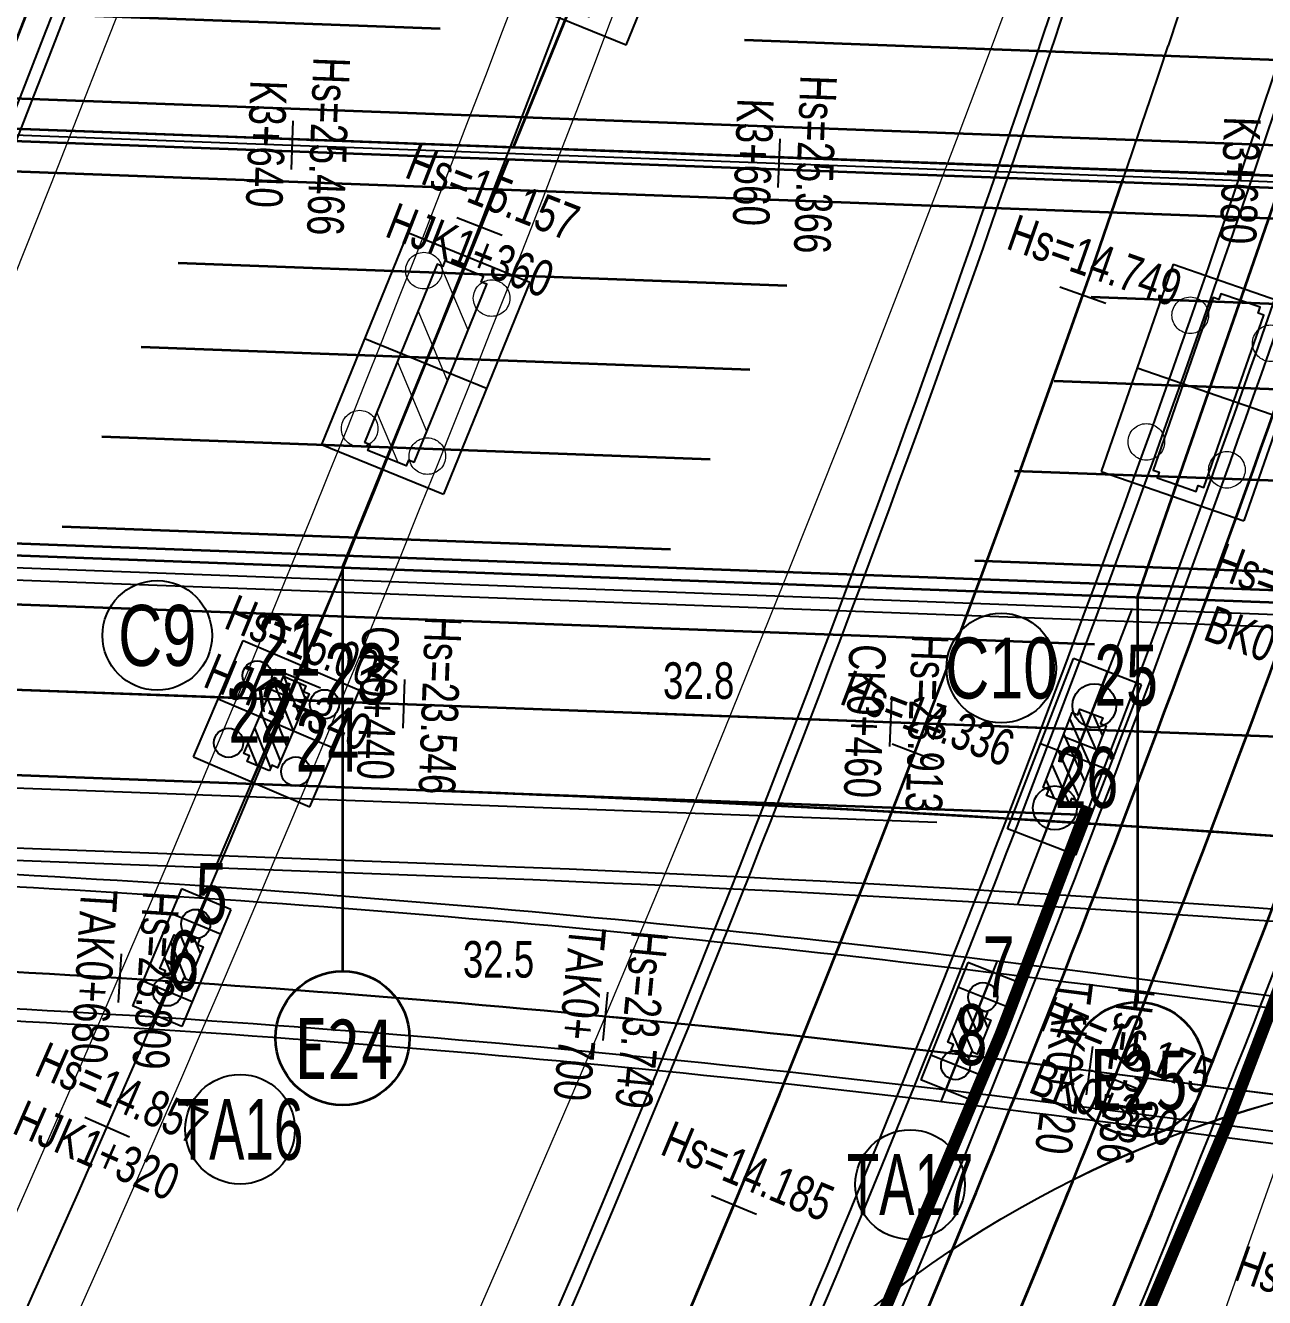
# Model space of a CAD drawing. Extents: x 0 to 558779, y 0 to 2762081.
# Drawn here: x 519851.2 to 519902, y 2757597 to 2757649.2 of the extents above; entities that cross this region are included whole.
import ezdxf
from ezdxf.enums import TextEntityAlignment as Align

# ---------------------------------------------------------------- set-up
doc = ezdxf.new("R2010")
doc.units = 0
doc.header["$LTSCALE"] = 20
for name, pattern in [('CENTER', [2, 1.25, -0.25, 0.25, -0.25]), ('DASHED', [19.05, 12.7, -6.35]), ('HIDDEN', [0.375, 0.25, -0.125])]:
    doc.linetypes.add(name, pattern=pattern)
for name, color, linetype in [('B-标线', 8, 'Continuous'), ('DL-中心线', 10, 'Continuous'), ('DL-挡墙范围', 2, 'HIDDEN'), ('L-主桥边线', 240, 'Continuous'), ('L-洛秀互通匝道边线', 140, 'Continuous'), ('L-辅路绿化带', 3, 'Continuous'), ('QL-主线桥墩', 191, 'Continuous'), ('QL-分孔线', 4, 'Continuous'), ('QL-墩号', 6, 'Continuous'), ('QL-桥墩', 191, 'Continuous'), ('QL-桥跨数值', 6, 'Continuous'), ('RD-红线', 230, 'Continuous'), ('XW_2022', 7, 'Continuous'), ('XW_B', 7, 'Continuous'), ('XW_C', 7, 'Continuous'), ('XW_E', 7, 'Continuous'), ('XW_HZ（南）-海江大道左辅路', 7, 'Continuous'), ('XW_L', 7, 'Continuous'), ('XW_TA', 7, 'Continuous'), ('XW_海江大道（2000坐标）', 7, 'Continuous'), ('XW_红树林', 7, 'Continuous'), ('YD-G2', 96, 'Continuous'), ('主线墩中心线', 6, 'Continuous'), ('主线墩号', 1, 'Continuous'), ('桩号-2022', 7, 'Continuous'), ('桩号-B', 7, 'Continuous'), ('桩号-C', 7, 'Continuous'), ('桩号-海江大道（2000坐标）', 7, 'Continuous'), ('桩号-红树林', 7, 'Continuous'), ('点划线', 6, 'CENTER'), ('粗实线', 1, 'Continuous'), ('设计高-2022', 7, 'Continuous'), ('设计高-B', 7, 'Continuous'), ('设计高-C', 7, 'Continuous'), ('设计高-E', 7, 'Continuous'), ('设计高-HY-海江大道右辅路', 7, 'Continuous'), ('设计高-地面高-2022', 7, 'Continuous'), ('设计高-地面高-B', 7, 'Continuous'), ('设计高-地面高-C', 7, 'Continuous'), ('设计高-地面高-E', 7, 'Continuous'), ('设计高-地面高-海江大道（2000坐标）', 7, 'Continuous'), ('设计高-地面高-红树林', 7, 'Continuous'), ('设计高-海江大道（2000坐标）', 7, 'Continuous'), ('设计高-红树林', 7, 'Continuous')]:
    doc.layers.add(name, color=color, linetype=linetype)
doc.layers.add('坐标标注', color=6, linetype='Continuous', plot=False)
doc.layers.add('构造细实', color=5, linetype='Continuous', lineweight=15)
doc.layers.add('细虚线', color=2, linetype='DASHED', lineweight=15)
doc.styles.get("Standard").update_dxf_attribs({"font": 'fsdb_e.shx', "width": 0.7, "bigfont": 'hzdx.shx'})
doc.styles.add('仿宋', font='simfang_0.ttf', dxfattribs={"width": 0.8})
pattern_1 = [(0, (0, 2e-10), (0, 6.985), [5.08, -1.905]), (90, (0, 2e-10), (-6.985, 4e-16), [5.08, -1.905])]

# ---------------------------------------------------------------- blocks, each defined once
blk = doc.blocks.new('(13-1)13m花瓶墩单排桩2根1.8')
h = blk.add_hatch()
h.set_pattern_fill('ANGLE', color=256)
h.set_pattern_definition(pattern_1)
h.paths.add_polyline_path([(-1.9, -0.5), (-1.9, 0.5), (-1.65, 0.5), (-1.65, 0.75), (1.65, 0.75), (1.65, 0.5), (1.9, 0.5), (1.9, -0.5), (1.65, -0.5), (1.65, -0.75), (-1.65, -0.75), (-1.65, -0.5)])
h = blk.add_hatch()
h.set_pattern_fill('ANGLE', color=256)
h.set_pattern_definition(pattern_1)
h.paths.add_polyline_path([(-1.9, -0.5), (-1.9, 0.5), (-1.65, 0.5), (-1.65, 0.75), (1.65, 0.75), (1.65, 0.5), (1.9, 0.5), (1.9, -0.5), (1.65, -0.5), (1.65, -0.75), (-1.65, -0.75), (-1.65, -0.5)])
h = blk.add_hatch()
h.set_pattern_fill('ANSI31', color=3, scale=0.15)
h.paths.add_polyline_path([(-1.9, -0.5), (-1.9, 0.5), (-1.65, 0.5), (-1.65, 0.75), (1.65, 0.75), (1.65, 0.5), (1.9, 0.5), (1.9, -0.5), (1.65, -0.5), (1.65, -0.75), (-1.65, -0.75), (-1.65, -0.5)])
at = {"layer": 'QL-桥墩', "color": 1}
for p, q in [((-3.75, 1.5), (3.75, 1.5)), ((-3.75, -1.5), (-3.75, 1.5)), ((3.75, -1.5), (3.75, 1.5)), ((-3.75, -1.5), (3.75, -1.5))]:
    blk.add_line(p, q, dxfattribs=at)
at = {"layer": 'QL-桥墩', "color": 3, "linetype": 'CENTER'}
for p, q in [((0, 1.5), (0, -1.5)), ((-3.75, 0), (3.75, 0))]:
    blk.add_line(p, q, dxfattribs=at)
at = {"layer": 'QL-桥墩', "color": 1}
blk.add_lwpolyline([(-1.9, -0.5), (-1.9, 0.5), (-1.65, 0.5), (-1.65, 0.75), (1.65, 0.75), (1.65, 0.5), (1.9, 0.5), (1.9, -0.5), (1.65, -0.5), (1.65, -0.75), (-1.65, -0.75), (-1.65, -0.5)], close=True, dxfattribs=at)
at = {"layer": 'QL-桥墩', "color": 3}
for centre in [(-2.25, 0), (2.25, 0)]:
    blk.add_circle(centre, 0.9, dxfattribs=at)
blk = doc.blocks.new('(13-2)13m花瓶墩双排桩4根1.2')
h = blk.add_hatch()
h.set_pattern_fill('ANGLE', color=256)
h.set_pattern_definition(pattern_1)
h.paths.add_polyline_path([(-1.9, -0.5), (-1.9, 0.5), (-1.65, 0.5), (-1.65, 0.75), (1.65, 0.75), (1.65, 0.5), (1.9, 0.5), (1.9, -0.5), (1.65, -0.5), (1.65, -0.75), (-1.65, -0.75), (-1.65, -0.5)])
h = blk.add_hatch()
h.set_pattern_fill('ANGLE', color=256)
h.set_pattern_definition(pattern_1)
h.paths.add_polyline_path([(-1.9, -0.5), (-1.9, 0.5), (-1.65, 0.5), (-1.65, 0.75), (1.65, 0.75), (1.65, 0.5), (1.9, 0.5), (1.9, -0.5), (1.65, -0.5), (1.65, -0.75), (-1.65, -0.75), (-1.65, -0.5)])
h = blk.add_hatch()
h.set_pattern_fill('ANSI31', color=3, scale=0.15)
h.paths.add_polyline_path([(-1.9, -0.5), (-1.9, 0.5), (-1.65, 0.5), (-1.65, 0.75), (1.65, 0.75), (1.65, 0.5), (1.9, 0.5), (1.9, -0.5), (1.65, -0.5), (1.65, -0.75), (-1.65, -0.75), (-1.65, -0.5)])
at = {"layer": 'QL-桥墩', "color": 1}
for p, q in [((-2.6, 2.6), (2.6, 2.6)), ((-2.6, 2.6), (-2.6, -2.6)), ((2.6, 2.6), (2.6, -2.6)), ((-2.6, -2.6), (2.6, -2.6))]:
    blk.add_line(p, q, dxfattribs=at)
at = {"layer": 'QL-桥墩', "color": 3, "linetype": 'CENTER'}
for p, q in [((0, 2.6), (0, -2.6)), ((-2.6, 0), (2.6, 0))]:
    blk.add_line(p, q, dxfattribs=at)
at = {"layer": 'QL-桥墩', "color": 1}
blk.add_lwpolyline([(-1.9, -0.5), (-1.9, 0.5), (-1.65, 0.5), (-1.65, 0.75), (1.65, 0.75), (1.65, 0.5), (1.9, 0.5), (1.9, -0.5), (1.65, -0.5), (1.65, -0.75), (-1.65, -0.75), (-1.65, -0.5)], close=True, dxfattribs=at)
at = {"layer": 'QL-桥墩', "color": 3, "ltscale": 0.1}
for centre in [(-1.5, 1.5), (1.5, 1.5), (-1.5, -1.5), (1.5, -1.5)]:
    blk.add_circle(centre, 0.6, dxfattribs=at)
blk = doc.blocks.new('(6-1)6.0m花瓶墩单排桩2根1.2')
h = blk.add_hatch()
h.set_pattern_fill('ANSI31', color=3, scale=0.15, angle=180)
h.paths.add_polyline_path([(1, 0.4), (1, -0.4), (0.75, -0.4), (0.75, -0.65), (-0.75, -0.65), (-0.75, -0.4), (-1, -0.4), (-1, 0.4), (-0.75, 0.4), (-0.75, 0.65), (0.75, 0.65), (0.75, 0.4)])
at = {"layer": 'QL-桥墩', "color": 1}
for p, q in [((-2.6, 1.1), (-2.6, -1.1)), ((-2.6, 1.1), (2.6, 1.1)), ((2.6, 1.1), (2.6, -1.1)), ((-2.6, -1.1), (2.6, -1.1))]:
    blk.add_line(p, q, dxfattribs=at)
at = {"layer": 'QL-桥墩', "color": 3, "linetype": 'CENTER'}
for p, q in [((-1.5, 1.1), (-1.5, -1.1)), ((1.5, 1.1), (1.5, -1.1)), ((-2.6, 0), (2.6, 0))]:
    blk.add_line(p, q, dxfattribs=at)
at = {"layer": 'QL-桥墩', "color": 1}
blk.add_lwpolyline([(1, 0.4), (1, -0.4), (0.75, -0.4), (0.75, -0.65), (-0.75, -0.65), (-0.75, -0.4), (-1, -0.4), (-1, 0.4), (-0.75, 0.4), (-0.75, 0.65), (0.75, 0.65), (0.75, 0.4)], close=True, dxfattribs=at)
at = {"layer": 'QL-桥墩', "color": 3}
for centre in [(-1.5, 0), (1.5, 0)]:
    blk.add_circle(centre, 0.6, dxfattribs=at)
blk = doc.blocks.new('E22-E26')
at = {"layer": '构造细实'}
h = blk.add_hatch(dxfattribs=at)
h.set_pattern_fill('ANSI31', color=4, scale=0.4, style=0)
h.set_pattern_definition([(45, (-456.4983, -204.118), (-0.8980256, 0.8980256), [])])
h.paths.add_polyline_path([(6.25, 0.85), (6.25, 0), (6.25, -0.85), (6, -0.85), (6, -1.1), (3.5, -1.1), (3.5, -0.85), (3.25, -0.85), (3.25, 0), (3.25, 0.85), (3.5, 0.85), (3.5, 1.1), (6, 1.1), (6, 0.85)])
h.paths.add_polyline_path([(-6, -1.1), (-6, -0.85), (-6.25, -0.85), (-6.25, 0), (-6.25, 0.85), (-6, 0.85), (-6, 1.1), (-3.5, 1.1), (-3.5, 0.85), (-3.25, 0.85), (-3.25, 0), (-3.25, -0.85), (-3.5, -0.85), (-3.5, -1.1)])
at = {"layer": '点划线', "ltscale": 0.3}
for p, q in [((-4.75, 2.7), (-4.75, -2.7)), ((4.75, 2.7), (4.75, -2.7)), ((-6.75, 0), (6.75, 0))]:
    blk.add_line(p, q, dxfattribs=at)
at = {"layer": '粗实线'}
for p, q in [((-6.75, -2.7), (-6.75, 2.7)), ((-2.75, 2.7), (-6.75, 2.7)), ((-2.75, -2.7), (-2.75, 2.7)), ((2.75, -2.7), (2.75, 2.7)), ((6.75, 2.7), (2.75, 2.7)), ((6.75, -2.7), (6.75, 2.7)), ((-2.75, 0.75), (2.75, 0.75)), ((-2.75, -0.75), (2.75, -0.75)), ((-6.75, -2.7), (-2.75, -2.7)), ((2.75, -2.7), (6.75, -2.7))]:
    blk.add_line(p, q, dxfattribs=at)
at = {"layer": '粗实线', "color": 4}
for points in [[(-6, -1.1), (-6, -0.85), (-6.25, -0.85), (-6.25, 0), (-6.25, 0.85), (-6, 0.85), (-6, 1.1), (-3.5, 1.1), (-3.5, 0.85), (-3.25, 0.85), (-3.25, 0), (-3.25, -0.85)], [(-6, -1.1), (-3.5, -1.1), (-3.5, -0.85), (-3.25, -0.85)]]:
    blk.add_lwpolyline(points, dxfattribs=at)
blk.add_lwpolyline([(6.25, 0.85), (6.25, 0), (6.25, -0.85), (6, -0.85), (6, -1.1), (3.5, -1.1), (3.5, -0.85), (3.25, -0.85), (3.25, 0), (3.25, 0.85), (3.5, 0.85), (3.5, 1.1), (6, 1.1), (6, 0.85)], close=True, dxfattribs=at)
at = {"layer": '细虚线', "ltscale": 5}
for centre in [(-4.75, 1.5), (4.75, 1.5), (-4.75, -1.5), (4.75, -1.5)]:
    blk.add_circle(centre, 0.75, dxfattribs=at)
blk = doc.blocks.new('E12-E19')
at = {"layer": '构造细实'}
h = blk.add_hatch(dxfattribs=at)
h.set_pattern_fill('ANSI31', color=4, scale=50, style=0)
h.paths.add_polyline_path([(56099.2, 44434), (56494.2, 44434), (56889.2, 44434), (56889.2, 44459), (56914.2, 44459), (56914.2, 44544), (56914.2, 44629), (56889.2, 44629), (56889.2, 44654), (56494.2, 44654), (56099.2, 44654), (56099.2, 44629), (56074.2, 44629), (56074.2, 44544), (56074.2, 44459), (56099.2, 44459)])
at = {"layer": '粗实线'}
for p, q in [((56024.2, 44814), (56024.2, 44274)), ((56964.2, 44814), (56024.2, 44814)), ((56964.2, 44814), (56964.2, 44274)), ((56964.2, 44274), (56024.2, 44274))]:
    blk.add_line(p, q, dxfattribs=at)
at = {"layer": '粗实线', "color": 4}
for points in [[(56099.2, 44434), (56099.2, 44459), (56074.2, 44459), (56074.2, 44544), (56074.2, 44629), (56099.2, 44629), (56099.2, 44654)], [(56099.2, 44434), (56494.2, 44434), (56889.2, 44434), (56889.2, 44459), (56914.2, 44459), (56914.2, 44544), (56914.2, 44629), (56889.2, 44629), (56889.2, 44654), (56494.2, 44654), (56099.2, 44654)]]:
    blk.add_lwpolyline(points, dxfattribs=at)
at = {"layer": '细虚线', "ltscale": 5}
for centre in [(56144.2, 44694), (56844.2, 44694), (56144.2, 44394), (56844.2, 44394)]:
    blk.add_circle(centre, 75, dxfattribs=at)
blk = doc.blocks.new('40m水中墩')
at = {"layer": '点划线'}
for p, q in [((0.175, 4.697), (-0.175, -4.697)), ((-2.698, 0.101), (2.698, -0.101))]:
    blk.add_line(p, q, dxfattribs=at)
at = {"xscale": 0.01, "yscale": 0.01, "zscale": 0.01, "rotation": 87.8660175350608}
blk.add_blockref('E12-E19', (424.094, -581.137), dxfattribs=at)
blk = doc.blocks.new('30m花瓶墩')
at = {"layer": '点划线', "ltscale": 0.3}
for p, q in [((0, 3.1), (0, -3.1)), ((4.5, 0), (-4.5, 0))]:
    blk.add_line(p, q, dxfattribs=at)
at = {"layer": '粗实线'}
for p, q in [((-4.5, 3.1), (-4.5, -3.1)), ((4.5, 3.1), (-4.5, 3.1)), ((4.5, 3.1), (4.5, -3.1)), ((4.5, -3.1), (-4.5, -3.1))]:
    blk.add_line(p, q, dxfattribs=at)
at = {"layer": '粗实线', "color": 4}
blk.add_lwpolyline([(0, 1.1), (-3.75, 1.1), (-3.75, 0.85), (-4, 0.85), (-4, 0), (-4, -0.85), (-3.75, -0.85), (-3.75, -1.1), (0, -1.1), (3.75, -1.1), (3.75, -0.85), (4, -0.85), (4, 0), (4, 0.85), (3.75, 0.85), (3.75, 1.1)], close=True, dxfattribs=at)
at = {"layer": '细虚线', "ltscale": 5}
for centre in [(-2.75, 1.75), (2.75, 1.75), (-2.75, -1.75), (2.75, -1.75)]:
    blk.add_circle(centre, 0.75, dxfattribs=at)
blk = doc.blocks.new('主线桥墩10.09')
at = {"layer": 'L-主桥边线', "color": 3, "lineweight": 35}
for points in [[(1927.5544, -306.876), (1927.5544, -306.876, 0.0200316), (2286.8826, -334.7071), (3681.6686, -386.6743)], [(1927.4958, -307.3726, 0.0200316), (2286.864, -335.2068), (3681.65, -387.174)]]:
    blk.add_lwpolyline(points, format="xyb", dxfattribs=at)
at = {"layer": 'L-主桥边线', "lineweight": 35, "ltscale": 2, "flags": 128}
blk.add_lwpolyline([(2356.2377, -354.8033), (3416.4211, -394.3038)], dxfattribs=at)
at = {"layer": '主线墩中心线', "linetype": 'CENTER', "lineweight": 35}
for p, q in [((2850.3429, -355.7006), (2859.665, -332.7818)), ((2843.3263, -372.9513), (2850.1424, -356.1935)), ((2875.9582, -374.1671), (2881.785, -357.3724))]:
    blk.add_line(p, q, dxfattribs=at)
at = {"layer": '主线墩号', "lineweight": 35}
for p, q in [((2843.3263, -372.9513), (2843.3263, -389.5136)), ((2875.9582, -374.2255), (2875.9582, -390.7878))]:
    blk.add_line(p, q, dxfattribs=at)
for centre in [(2843.3263, -392.2636), (2875.9582, -393.5378)]:
    blk.add_circle(centre, 2.75, dxfattribs=at)
at = {"layer": '主线墩号'}
for name, p, rotation in [('E22-E26', (2855.0039, -344.2412), 67.8662509957045), ('40m水中墩', (2846.7343, -364.5724), 340.0002334744911), ('30m花瓶墩', (2878.8716, -365.7698), 70.86625100385399), ('30m花瓶墩', (2878.8716, -365.7698), 70.86625100385399)]:
    blk.add_blockref(name, p, dxfattribs=dict(at, rotation=rotation))
at = {"layer": '主线墩号', "lineweight": 35, "style": '仿宋', "width": 0.8}
for s, p in [('E24', (2843.3869, -392.6892)), ('E25', (2876.0189, -393.9634))]:
    blk.add_text(s, height=2.5, dxfattribs=at).set_placement(p, align=Align.MIDDLE_CENTER)

msp = doc.modelspace()

# ---------------------------------------------------------------- linework, layer by layer
at = {"layer": 'B-标线', "lineweight": 35, "ltscale": 5}
for p, q in [((519726.918, 2757630.057), (519895.045, 2757623.793)), ((519726.657, 2757623.062), (519894.784, 2757616.798))]:
    msp.add_line(p, q, dxfattribs=at)
at = {"layer": 'B-标线', "linetype": 'HIDDEN', "lineweight": 35, "ltscale": 5}
msp.add_line((519726.787, 2757626.56), (519894.914, 2757620.295), dxfattribs=at)
at = {"layer": 'B-标线', "linetype": 'HIDDEN', "lineweight": 35, "ltscale": 5, "flags": 128}
for points in [[(516322.438, 2758316.933), (516956.171, 2758023.087, 0.079369), (517564.823, 2757850.856), (518947.799, 2757687.806, 0.020032), (519307.547, 2757659.942), (521003.552, 2757596.752)], [(516320.965, 2758313.758), (516954.699, 2758019.912, 0.079369), (517564.414, 2757847.38), (518947.39, 2757684.33, 0.020032), (519307.417, 2757656.444), (521003.422, 2757593.254)], [(516319.388, 2758310.356), (516953.121, 2758016.51, 0.079369), (517563.975, 2757843.656), (518946.951, 2757680.605, 0.020032), (519307.277, 2757652.697), (521003.282, 2757589.507)], [(516317.81, 2758306.954), (516951.544, 2758013.108, 0.079369), (517563.535, 2757839.932), (518946.511, 2757676.881, 0.020032), (519307.137, 2757648.95), (521003.142, 2757585.76)], [(519986.531, 2758042.403), (519858.74, 2757680.06, -0.046893), (519782.129, 2757514.234, -0.04312), (519717.282, 2757421.979, 0.012242), (519692.824, 2757391.385, -0.041086), (519618.913, 2757309.132), (519537.267, 2757232.052, 0.002536), (519532.129, 2757227.151, 0.002536)], [(518721.328, 2757724.575), (518948.97, 2757697.737, 0.020032), (519307.919, 2757669.935), (521003.924, 2757606.745)]]:
    msp.add_lwpolyline(points, format="xyb", dxfattribs=at)
at = {"layer": 'B-标线', "lineweight": 35, "flags": 128}
for points in [[(519982.287, 2758043.899), (519854.496, 2757681.557, -0.025883), (519816.205, 2757588.62, -0.025883)], [(519983.23, 2758043.567), (519855.439, 2757681.224, -0.046893), (519779.103, 2757515.992, -0.04312), (519714.602, 2757424.231, 0.012242), (519690.038, 2757393.503, -0.041086), (519616.51, 2757311.677), (519534.865, 2757234.597, 0.002536), (519529.7, 2757229.672, 0.002536)], [(519989.832, 2758041.238), (519862.04, 2757678.896, -0.046893), (519785.155, 2757512.475, -0.022117), (519753.698, 2757463.475, -0.022117)], [(519860.757, 2757530.995, 0.043438), (519909.912, 2757644.363, -0.021082), (519939.582, 2757722.133, 0.054969), (519981.895, 2757860.489, -0.025142), (519996.067, 2757919.103)], [(519857.678, 2757532.66, 0.043438), (519906.592, 2757645.472, -0.021082), (519936.367, 2757723.518, 0.054969), (519978.456, 2757861.139, -0.025142)], [(519863.835, 2757529.33, 0.043438), (519913.232, 2757643.254, -0.021082), (519942.797, 2757720.749, 0.046008), (519980.509, 2757836.614, 0.046008)], [(518725.387, 2757720.573), (518948.561, 2757694.261, 0.020032), (519307.789, 2757666.438), (521003.794, 2757603.247)], [(518725.036, 2757717.593), (518948.209, 2757691.282, 0.020032), (519307.677, 2757663.44), (521003.682, 2757600.25)]]:
    msp.add_lwpolyline(points, format="xyb", dxfattribs=at)
at = {"layer": 'B-标线', "lineweight": 35, "ltscale": 5, "flags": 128}
msp.add_lwpolyline([(519867.718, 2757617.806, -0.022505), (519961.871, 2757610.045, 0.022505), (520056.023, 2757602.285), (520291.443, 2757593.513, 0.032122), (520394.091, 2757596.283, -0.025867), (520466.415, 2757599.14), (520710.921, 2757596.147)], format="xyb", dxfattribs=at)
at = {"layer": 'DL-中心线', "linetype": 'CENTER', "lineweight": 35, "ltscale": 5, "flags": 128}
for points in [[(519647.675, 2757568.166, -0.001157), (519648.228, 2757567.535, -0.002315), (519649.349, 2757566.237, -0.002315), (519650.492, 2757564.888, -0.002315), (519651.66, 2757563.484, -0.002315), (519652.855, 2757562.02, -0.002315), (519654.081, 2757560.489, -0.002315), (519655.343, 2757558.884, -0.002315), (519656.645, 2757557.195, -0.002315), (519657.995, 2757555.412, -0.002315), (519659.4, 2757553.518, -0.002315), (519660.871, 2757551.496, -0.002315), (519662.425, 2757549.319, -0.002315), (519664.081, 2757546.951, -0.002315), (519665.872, 2757544.34, -0.002186), (519667.733, 2757541.575, -0.001929), (519669.571, 2757538.794, -0.001672), (519671.389, 2757536, -0.001415), (519673.19, 2757533.195, -0.001157), (519674.976, 2757530.381, -0.0009), (519676.75, 2757527.559, -0.000643), (519678.516, 2757524.732, -0.000386), (519680.276, 2757521.901, -0.000129), (519682.033, 2757519.068, 0.000289), (519683.791, 2757516.236, 0.000868), (519685.555, 2757513.408, 0.001447), (519687.333, 2757510.588, 0.002025), (519689.13, 2757507.78, 0.002604), (519690.952, 2757504.99, 0.003183), (519692.807, 2757502.22, 0.003762), (519694.7, 2757499.477, 0.00434), (519696.638, 2757496.764, 0.004919), (519698.625, 2757494.088, 0.005208), (519700.564, 2757491.585, 0.005208), (519702.381, 2757489.338, 0.005208), (519704.105, 2757487.294, 0.005208), (519705.757, 2757485.416, 0.005208), (519707.351, 2757483.679, 0.005208), (519708.898, 2757482.063, 0.005208), (519710.404, 2757480.553, 0.005208), (519711.875, 2757479.138, 0.005208), (519713.317, 2757477.808, 0.005208), (519714.733, 2757476.556, 0.005208), (519716.126, 2757475.375, 0.005208), (519717.498, 2757474.26, 0.005208), (519718.851, 2757473.206, 0.002604), (519719.521, 2757472.701, 0.279434), (519802.083, 2757464.769, 0.00514), (519803.57, 2757465.505, 0.00869), (519806.104, 2757466.847, 0.00869), (519808.666, 2757468.321, 0.00869), (519811.257, 2757469.934, 0.00869), (519813.878, 2757471.694, 0.00869), (519816.532, 2757473.615, 0.00869), (519819.223, 2757475.707, 0.00869), (519821.954, 2757477.988, 0.00869), (519824.732, 2757480.477, 0.00869), (519827.565, 2757483.198, 0.00869), (519830.465, 2757486.186, 0.00869), (519833.45, 2757489.481, 0.00869), (519836.543, 2757493.146, 0.008305), (519839.636, 2757497.074, 0.007534), (519842.604, 2757501.098, 0.006763), (519845.455, 2757505.205, 0.005993), (519848.2, 2757509.384, 0.005222), (519850.851, 2757513.623, 0.004451), (519853.42, 2757517.913, 0.003681), (519855.918, 2757522.244, 0.00291), (519858.36, 2757526.607, 0.00214), (519860.757, 2757530.995, 0.043438), (519909.912, 2757644.363, -0.021082), (519939.582, 2757722.133, 0.054969), (519981.895, 2757860.489, -0.025142), (519996.067, 2757919.103), (520034.65, 2758049.579, -0.012888), (520058.477, 2758123.13)], [(520012.027, 2758114.695), (519858.74, 2757680.06, -0.046893), (519782.129, 2757514.234, -0.04312), (519717.282, 2757421.979, 0.012242), (519692.824, 2757391.385, -0.041086), (519618.913, 2757309.132), (519537.267, 2757232.052, 0.091892), (519386.768, 2757026.023), (519356.074, 2756962.094, 0.021525), (519321.436, 2756881.202)], [(519736.397, 2757361.61, 0.006117), (519747.082, 2757374.993, 0.058669), (519871.219, 2757580.064, 0.026228), (519898.077, 2757648.36, -0.020905), (519927.838, 2757726.466, -0.000122), (519928.031, 2757726.916, -0.000243), (519928.427, 2757727.834, -0.000243), (519928.836, 2757728.781, -0.000243), (519929.259, 2757729.759, -0.000243), (519929.699, 2757730.77, -0.000243), (519930.155, 2757731.819, -0.000243), (519930.632, 2757732.91, -0.000243), (519931.131, 2757734.05, -0.000243), (519931.655, 2757735.245, -0.000243), (519932.209, 2757736.504, -0.000243), (519932.799, 2757737.839, -0.000243), (519933.43, 2757739.265, -0.000243), (519934.113, 2757740.806, -0.000243), (519934.864, 2757742.493, -0.00023), (519935.656, 2757744.269, -0.000203), (519936.449, 2757746.044, -0.000176), (519937.244, 2757747.819, -0.000149), (519938.04, 2757749.593, -0.000122), (519938.837, 2757751.367, -0.000095), (519939.634, 2757753.14, -0.000068), (519940.432, 2757754.913, -0.000041), (519941.231, 2757756.686, -0.000014), (519942.03, 2757758.459, 0.000193), (519942.828, 2757760.232, 0.000579), (519943.624, 2757762.006, 0.000965), (519944.414, 2757763.783, 0.00135), (519945.196, 2757765.563, 0.001736), (519945.967, 2757767.348, 0.002122), (519946.724, 2757769.139, 0.002508), (519947.464, 2757770.937, 0.002894), (519948.185, 2757772.743, 0.003279), (519948.884, 2757774.557, 0.003472), (519949.524, 2757776.29, 0.003472), (519950.087, 2757777.879, 0.003472), (519950.586, 2757779.356, 0.003472), (519951.035, 2757780.745, 0.003472), (519951.439, 2757782.06, 0.003472), (519951.805, 2757783.312, 0.003472), (519952.138, 2757784.511, 0.003472), (519952.44, 2757785.663, 0.003472), (519952.715, 2757786.773, 0.003472), (519952.966, 2757787.847, 0.003472), (519953.193, 2757788.888, 0.003472), (519953.399, 2757789.898, 0.003472), (519953.585, 2757790.881, 0.001736), (519953.671, 2757791.363, 0.589738), (519858.288, 2757868.254, 0.002232), (519857.706, 2757868.014, 0.004464), (519856.524, 2757867.507, 0.004464), (519855.315, 2757866.963, 0.004464), (519854.076, 2757866.379, 0.004464), (519852.805, 2757865.751, 0.004464), (519851.498, 2757865.076, 0.004464), (519850.15, 2757864.349, 0.004464), (519848.756, 2757863.566, 0.004464), (519847.309, 2757862.717, 0.004464), (519845.799, 2757861.796, 0.004464), (519844.216, 2757860.79, 0.004464), (519842.542, 2757859.685, 0.004464), (519840.756, 2757858.458, 0.004464), (519838.823, 2757857.079, 0.004216), (519836.813, 2757855.593, 0.00372), (519834.827, 2757854.074, 0.003224), (519832.862, 2757852.528, 0.002728), (519830.916, 2757850.959, 0.002232), (519828.985, 2757849.371, 0.001736), (519827.067, 2757847.767, 0.00124), (519825.159, 2757846.152, 0.000744), (519823.257, 2757844.53, 0.000248), (519821.358, 2757842.903), (519718.448, 2757754.691)], [(519426.915, 2757632.563, 0.017754), (519533.404, 2757631.684, -0.016124), (519597.884, 2757631.362), (520355.354, 2757603.14)], [(519867.718, 2757617.806, -0.022505), (519961.871, 2757610.045, 0.022505), (520056.023, 2757602.285), (520291.443, 2757593.513, 0.032122), (520394.091, 2757596.283, -0.025867), (520466.415, 2757599.14), (520710.921, 2757596.147)]]:
    msp.add_lwpolyline(points, format="xyb", dxfattribs=at)
at = {"layer": 'DL-挡墙范围', "ltscale": 10, "const_width": 0.5}
for points in [[(519890.259, 2757579.77), (519900.474, 2757604.058), (519907.691, 2757622.902), (519910.965, 2757632.35)], [(519881.113, 2757583.815), (519891.201, 2757607.8), (519894.764, 2757617.144)]]:
    msp.add_lwpolyline(points, dxfattribs=at)
at = {"layer": 'L-主桥边线', "lineweight": 35, "ltscale": 2}
msp.add_line((519377.728, 2757645.069), (520437.281, 2757605.592), dxfattribs=at)
at = {"layer": 'L-主桥边线', "lineweight": 35, "ltscale": 2, "flags": 128}
for points in [[(518705.379, 2757721.673), (518948.414, 2757693.019, 0.020032), (519307.742, 2757665.188), (520702.528, 2757613.221)], [(518705.32, 2757721.176), (518948.356, 2757692.523, 0.020032), (519307.724, 2757664.689), (520702.51, 2757612.722)]]:
    msp.add_lwpolyline(points, format="xyb", dxfattribs=at)
msp.add_lwpolyline([(519377.747, 2757645.568), (520437.3, 2757606.091)], dxfattribs=at)
at = {"layer": 'L-洛秀互通匝道边线', "flags": 128}
for points in [[(520002.416, 2758073.915), (519862.983, 2757678.564, -0.046893), (519786.02, 2757511.972, -0.022117), (519754.515, 2757462.898, -0.022117)], [(520002.888, 2758073.748), (519863.455, 2757678.397, -0.046893), (519786.452, 2757511.721, -0.022117), (519754.923, 2757462.61, -0.022117)], [(519856.359, 2757533.374, 0.043439), (519905.17, 2757645.947, -0.021082), (519934.99, 2757724.111, 0.054969), (519976.982, 2757861.418, -0.025142)], [(519856.799, 2757533.136, 0.043438), (519905.644, 2757645.789, -0.021082), (519935.449, 2757723.913, 0.054969), (519977.473, 2757861.325, -0.025142)], [(519864.715, 2757528.854, 0.043438), (519914.18, 2757642.938, -0.021082), (519943.715, 2757720.354, 0.035444), (519974.717, 2757809.192, 0.035444)], [(519865.155, 2757528.616, 0.043438), (519914.655, 2757642.779, -0.021082), (519944.174, 2757720.156, 0.035444), (519975.2, 2757809.061, 0.035444)], [(519743.137, 2757378.065, 0.058669), (519866.668, 2757582.135, 0.026228), (519893.334, 2757649.943, -0.020905), (519923.244, 2757728.44, -0.000122), (519923.438, 2757728.892, -0.000243), (519923.836, 2757729.815, -0.000243), (519924.247, 2757730.766, -0.000243), (519924.672, 2757731.748, -0.000243), (519925.113, 2757732.764, -0.000243), (519925.572, 2757733.818, -0.000243), (519926.051, 2757734.913, -0.000243), (519926.552, 2757736.057, -0.000243), (519927.078, 2757737.257, -0.000243), (519927.634, 2757738.52, -0.000243), (519928.225, 2757739.859, -0.000243), (519928.858, 2757741.29, -0.000243), (519929.544, 2757742.836, -0.000243), (519930.296, 2757744.528, -0.00023), (519931.09, 2757746.308, -0.000203), (519931.885, 2757748.087, -0.000176), (519932.681, 2757749.864, -0.000149)], [(519743.532, 2757377.758, 0.058669), (519867.123, 2757581.928, 0.026228), (519893.809, 2757649.785, -0.020905), (519923.703, 2757728.242, -0.000122), (519923.898, 2757728.694, -0.000243), (519924.295, 2757729.617, -0.000243), (519924.706, 2757730.568, -0.000243), (519925.131, 2757731.549, -0.000243), (519925.572, 2757732.565, -0.000243), (519926.031, 2757733.618, -0.000243), (519926.509, 2757734.713, -0.000243), (519927.01, 2757735.857, -0.000243), (519927.536, 2757737.056, -0.000243), (519928.092, 2757738.318, -0.000243), (519928.682, 2757739.657, -0.000243), (519929.315, 2757741.088, -0.000243), (519930.001, 2757742.633, -0.000243), (519930.753, 2757744.324, -0.00023), (519931.547, 2757746.104, -0.000203), (519932.341, 2757747.882, -0.000176), (519933.138, 2757749.66, -0.000149)], [(519800.642, 2757442.321, 0.037704), (519875.314, 2757578.2, 0.026228), (519902.345, 2757646.935, -0.020905), (519931.972, 2757724.689, -0.000122), (519932.165, 2757725.137, -0.000243), (519932.559, 2757726.052, -0.000243), (519932.966, 2757726.995, -0.000243), (519933.388, 2757727.968, -0.000243), (519933.825, 2757728.975, -0.000243), (519934.28, 2757730.02, -0.000243), (519934.755, 2757731.108, -0.000243), (519935.252, 2757732.243, -0.000243), (519935.775, 2757733.434, -0.000243), (519936.327, 2757734.689, -0.000243), (519936.915, 2757736.02, -0.000243), (519937.544, 2757737.442, -0.000243), (519938.226, 2757738.979, -0.000243), (519938.975, 2757740.663, -0.00023), (519939.765, 2757742.435, -0.000203), (519940.557, 2757744.207, -0.000176), (519941.35, 2757745.978, -0.000149), (519942.145, 2757747.75, -0.000122), (519942.941, 2757749.522, -0.000095)], [(519801.079, 2757442.077, 0.037696), (519875.769, 2757577.993, 0.026228), (519902.82, 2757646.776, -0.020905), (519932.432, 2757724.492, -0.000122), (519932.624, 2757724.939, -0.000243), (519933.018, 2757725.854, -0.000243), (519933.425, 2757726.796, -0.000243), (519933.846, 2757727.769, -0.000243), (519934.284, 2757728.776, -0.000243), (519934.739, 2757729.82, -0.000243), (519935.213, 2757730.907, -0.000243), (519935.71, 2757732.043, -0.000243), (519936.233, 2757733.233, -0.000243), (519936.785, 2757734.487, -0.000243), (519937.372, 2757735.818, -0.000243), (519938.001, 2757737.24, -0.000243), (519938.683, 2757738.776, -0.000243), (519939.431, 2757740.459, -0.00023), (519940.221, 2757742.231, -0.000203), (519941.013, 2757744.002, -0.000176), (519941.806, 2757745.774, -0.000149), (519942.601, 2757747.545, -0.000122), (519943.397, 2757749.317, -0.000095)], [(519427.133, 2757637.559, 0.017754), (519533.268, 2757636.683, -0.016124), (519598.07, 2757636.359), (520329.672, 2757609.101)], [(519427.111, 2757637.059, 0.017754), (519533.281, 2757636.183, -0.016124), (519598.051, 2757635.859), (520329.653, 2757608.601)], [(519833.354, 2757615.088), (519840.43, 2757614.824, -0.02263), (519894.891, 2757610.321), (519915.586, 2757607.662)], [(519867.606, 2757614.808, -0.022505), (519961.49, 2757607.07, 0.008692), (519997.879, 2757603.056, 0.008692)], [(519833.335, 2757614.588), (519840.411, 2757614.324, -0.02263), (519894.827, 2757609.825), (519915.522, 2757607.167)], [(519867.587, 2757614.309, -0.022505), (519961.426, 2757606.574, 0.008692), (519997.833, 2757602.558, 0.008692)], [(519833.205, 2757611.09), (519840.281, 2757610.827, -0.02263), (519894.381, 2757606.353), (519915.076, 2757603.695)], [(519833.149, 2757609.591), (519840.225, 2757609.328, -0.02263), (519894.19, 2757604.866), (519914.885, 2757602.207)], [(519833.131, 2757609.092), (519840.206, 2757608.828, -0.02263), (519894.126, 2757604.37), (519914.821, 2757601.711)]]:
    msp.add_lwpolyline(points, format="xyb", dxfattribs=at)
for points in [[(519769.274, 2757618.472), (519867.606, 2757614.808)], [(519769.256, 2757617.972), (519867.587, 2757614.309)]]:
    msp.add_lwpolyline(points, dxfattribs=at)
at = {"layer": 'L-辅路绿化带', "lineweight": 0, "flags": 128}
for points in [[(519375.907, 2756956.026, -0.096845), (519606.732, 2757263.593, 0.125107), (519879.487, 2757672.743), (520150.421, 2758440.955)], [(519379.531, 2756954.334, -0.096831), (519609.412, 2757260.623, 0.125107), (519883.259, 2757671.413), (520154.193, 2758439.624)], [(519717.012, 2757404.758, 0.07951), (519865.341, 2757677.732), (520044.663, 2758186.185)], [(519680.829, 2757309.735, 0.103682), (519897.405, 2757666.424), (520032.71, 2758050.068)], [(519782.877, 2757399.721, 0.107619), (519894.298, 2757579.238), (519929.104, 2757677.299, -0.014928)]]:
    msp.add_lwpolyline(points, format="xyb", dxfattribs=at)
at = {"layer": 'QL-分孔线'}
for p, q in [((519863.998, 2757626.451), (519858.948, 2757614.631)), ((519896.577, 2757625.237), (519891.894, 2757613.12)), ((519858.802, 2757613.859), (519856.349, 2757608.008)), ((519888.753, 2757605.035), (519891.065, 2757610.8))]:
    msp.add_line(p, q, dxfattribs=at)
at = {"layer": 'QL-墩号'}
for centre in [(519856.575, 2757624.158), (519891.223, 2757622.82), (519859.977, 2757603.889), (519887.48, 2757601.621)]:
    msp.add_circle(centre, 2.25, dxfattribs=at)
at = {"layer": 'RD-红线'}
for points in [[(519915.743, 2757898.867), (519906.039, 2757836.459, -0.046236), (519893.017, 2757784.738), (519856.393, 2757680.894, -0.030077), (519810.912, 2757573.079, -0.137073), (519760.926, 2757517.424, 0.168462), (519634.308, 2757357.75, -0.12053)], [(519888.581, 2757616.479), (519640.212, 2757625.732, 0.12524)], [(519807.792, 2757459.092), (519808.516, 2757460.204, 0.033011), (519872.607, 2757579.47, -0.304122), (519916.661, 2757606.676), (520064.336, 2757601.174)]]:
    msp.add_lwpolyline(points, format="xyb", dxfattribs=at)
at = {"layer": 'XW_2022', "color": 4}
msp.add_line((519307.733, 2757664.939), (520743.918, 2757611.429), dxfattribs=at)
msp.add_line((519307.733, 2757664.939), (520743.918, 2757611.429), dxfattribs=at)
at = {"layer": 'XW_B', "color": 2}
msp.add_arc((519234.1, 2757870.05), 712.5, 331.584235, 341.533301, dxfattribs=at)
msp.add_arc((519234.1, 2757870.05), 712.5, 331.584235, 341.533301, dxfattribs=at)
at = {"layer": 'XW_C', "color": 4}
msp.add_line((519597.884, 2757631.362), (520355.354, 2757603.14), dxfattribs=at)
msp.add_line((519597.884, 2757631.362), (520355.354, 2757603.14), dxfattribs=at)
at = {"layer": 'XW_E', "color": 2}
for centre, radius, start, end in [((520846.604, 2757331.665), 1000, 156.746448, 161.536855), ((520846.604, 2757331.665), 1000, 156.746448, 161.536855), ((519234.108, 2757870.046), 700, 335.527288, 341.536855), ((519234.108, 2757870.046), 700, 335.527288, 341.536855)]:
    msp.add_arc(centre, radius, start, end, dxfattribs=at)
at = {"layer": 'XW_HZ（南）-海江大道左辅路', "color": 2}
msp.add_arc((518938.306, 2758004.68), 976, 329.834005, 340.573195, dxfattribs=at)
msp.add_arc((518938.306, 2758004.68), 976, 329.834005, 340.573195, dxfattribs=at)
at = {"layer": 'XW_L', "color": 2}
msp.add_arc((519828.624, 2756568.534), 1050, 82.709407, 87.866251, dxfattribs=at)
msp.add_arc((519828.624, 2756568.534), 1050, 82.709407, 87.866251, dxfattribs=at)
at = {"layer": 'XW_TA', "color": 4}
msp.add_line((519894.381, 2757606.353), (519965.753, 2757597.186), dxfattribs=at)
msp.add_line((519894.381, 2757606.353), (519965.753, 2757597.186), dxfattribs=at)
at = {"layer": 'XW_TA', "color": 2}
msp.add_arc((519817.939, 2757011.243), 600, 82.680387, 87.866018, dxfattribs=at)
msp.add_arc((519817.939, 2757011.243), 600, 82.680387, 87.866018, dxfattribs=at)
at = {"layer": 'XW_海江大道（2000坐标）', "color": 2}
msp.add_arc((518938.306, 2758004.68), 1000, 312.049004, 340.573195, dxfattribs=at)
msp.add_arc((518938.306, 2758004.68), 1000, 312.049004, 340.573195, dxfattribs=at)
at = {"layer": 'XW_红树林', "color": 4}
msp.add_line((519894.381, 2757606.353), (519965.753, 2757597.186), dxfattribs=at)
at = {"layer": 'XW_红树林', "color": 2}
msp.add_arc((519817.939, 2757011.243), 600, 82.680387, 87.866018, dxfattribs=at)
at = {"layer": 'YD-G2'}
msp.add_lwpolyline([(520082.486, 2757572.032), (519961.802, 2757576.529, 0.294626), (519887.208, 2757532.241, -0.028547), (519827.217, 2757427.23), (519825.362, 2757427.349), (519807.792, 2757459.096), (519808.516, 2757460.209, 0.033011), (519872.607, 2757579.475, -0.304122), (519916.661, 2757606.681), (520064.336, 2757601.178), (520083.225, 2757574.825, 0.000358), (520082.486, 2757572.032)], format="xyb", close=True, dxfattribs=at)
at = {"layer": '设计高-地面高-2022'}
for p, q in [((519862.146, 2757645.283), (519862.071, 2757643.284)), ((519882.132, 2757644.538), (519882.058, 2757642.54))]:
    msp.add_line(p, q, dxfattribs=at)
at = {"layer": '设计高-地面高-B'}
msp.add_line((519894.916, 2757606.318), (519896.774, 2757605.576), dxfattribs=at)
at = {"layer": '设计高-地面高-C'}
for p, q in [((519866.727, 2757622.346), (519866.653, 2757620.348)), ((519886.714, 2757621.602), (519886.639, 2757619.603))]:
    msp.add_line(p, q, dxfattribs=at)
at = {"layer": '设计高-地面高-E'}
for p, q in [((519893.63, 2757638.462), (519895.517, 2757637.799)), ((519886.745, 2757619.715), (519888.612, 2757618.999)), ((519879.327, 2757601.173), (519881.173, 2757600.404))]:
    msp.add_line(p, q, dxfattribs=at)
at = {"layer": '设计高-地面高-海江大道（2000坐标）'}
for p, q in [((519868.877, 2757641.31), (519870.74, 2757640.582)), ((519861.424, 2757622.772), (519863.272, 2757622.008)), ((519853.602, 2757604.387), (519855.434, 2757603.586))]:
    msp.add_line(p, q, dxfattribs=at)
at = {"layer": '设计高-地面高-红树林'}
for p, q in [((519855.092, 2757611.093), (519854.969, 2757609.097)), ((519875.063, 2757609.522), (519874.873, 2757607.531)), ((519894.969, 2757607.286), (519894.715, 2757605.302))]:
    msp.add_line(p, q, dxfattribs=at)

# ---------------------------------------------------------------- block references
at = {"layer": 'QL-主线桥墩'}
msp.add_blockref('主线桥墩10.09', (517020.86, 2757999.896), dxfattribs=at)
at = {"layer": 'QL-桥墩'}
for name, p, rotation in [('(13-2)13m花瓶墩双排桩4根1.2', (519861.473, 2757620.541), 66.86625112229795), ('(13-1)13m花瓶墩单排桩2根1.8', (519894.235, 2757619.179), 68.86625112124146), ('(6-1)6.0m花瓶墩单排桩2根1.2', (519857.575, 2757610.933), 247.2513158784059), ('(6-1)6.0m花瓶墩单排桩2根1.2', (519889.909, 2757607.917), 248.1477944953823)]:
    msp.add_blockref(name, p, dxfattribs=dict(at, rotation=rotation))

# ---------------------------------------------------------------- texts
at = {"layer": 'QL-墩号'}
for s, width, p in [('C9', 0.75, (519856.575, 2757624.158)), ('C10', 0.75, (519891.223, 2757622.82)), ('TA16', 0.65, (519859.977, 2757603.889)), ('TA17', 0.65, (519887.48, 2757601.621))]:
    msp.add_text(s, height=2.5, dxfattribs=dict(at, width=width)).set_placement(p, align=Align.MIDDLE_CENTER)
at = {"layer": 'QL-桥跨数值', "lineweight": 35, "width": 0.75}
for s, p in [('32.8', (519878.8, 2757621.105)), ('32.8', (519878.8, 2757621.105)), ('32.5', (519870.586, 2757609.664))]:
    msp.add_text(s, height=1.5, dxfattribs=at).set_placement(p, align=Align.BOTTOM_CENTER)
at = {"layer": '坐标标注', "width": 0.7}
for s, p in [('21', (519860.683, 2757622.509)), ('23', (519863.441, 2757621.331)), ('25', (519895.047, 2757621.277)), ('22', (519859.504, 2757619.751)), ('24', (519862.263, 2757618.572)), ('26', (519893.424, 2757617.08)), ('5', (519858.155, 2757612.317)), ('6', (519856.995, 2757609.55)), ('7', (519890.467, 2757609.31)), ('8', (519889.351, 2757606.525))]:
    msp.add_text(s, height=2.5, dxfattribs=at).set_placement(p)
at = {"layer": '桩号-2022', "width": 0.75}
for s, p in [('K3+640', (519861.809, 2757644.295)), ('K3+660', (519881.795, 2757643.55)), ('K3+680', (519901.781, 2757642.805))]:
    msp.add_text(s, height=1.5, rotation=267.8663, dxfattribs=at).set_placement(p, align=Align.TOP_CENTER)
at = {"layer": '桩号-B', "width": 0.75}
for s, rotation, p in [('BK0+400', 339.8513, (519902.893, 2757624.342)), ('BK0+380', 338.243, (519895.734, 2757605.669))]:
    msp.add_text(s, height=1.5, rotation=rotation, dxfattribs=at).set_placement(p, align=Align.TOP_CENTER)
at = {"layer": '桩号-C', "width": 0.75}
for s, p in [('CK0+440', (519866.39, 2757621.358)), ('CK0+460', (519886.376, 2757620.614))]:
    msp.add_text(s, height=1.5, rotation=267.8663, dxfattribs=at).set_placement(p, align=Align.TOP_CENTER)
at = {"layer": '桩号-海江大道（2000坐标）', "width": 0.75}
for s, rotation, p in [('HJK1+360', 338.6703, (519869.7, 2757640.667)), ('HJK1+340', 337.5244, (519862.234, 2757622.113)), ('HJK1+320', 336.3785, (519854.398, 2757603.712))]:
    msp.add_text(s, height=1.5, rotation=rotation, dxfattribs=at).set_placement(p, align=Align.TOP_CENTER)
at = {"layer": '桩号-红树林', "width": 0.75}
for s, rotation, p in [('TAK0+680', 266.4557, (519854.731, 2757610.114)), ('TAK0+700', 264.5459, (519874.669, 2757608.555)), ('TAK0+720', 262.6804, (519894.544, 2757606.332))]:
    msp.add_text(s, height=1.5, rotation=rotation, dxfattribs=at).set_placement(p, align=Align.TOP_CENTER)
at = {"layer": '设计高-2022', "width": 0.75}
for s, p in [('Hs=25.466', (519862.408, 2757644.272)), ('Hs=25.366', (519882.395, 2757643.528))]:
    msp.add_text(s, height=1.5, rotation=267.8663, dxfattribs=at).set_placement(p, align=Align.BOTTOM_CENTER)
at = {"layer": '设计高-B', "width": 0.75}
for s, rotation, p in [('Hs=15.641', 339.8513, (519903.1, 2757624.906)), ('Hs=16.175', 338.243, (519895.956, 2757606.226))]:
    msp.add_text(s, height=1.5, rotation=rotation, dxfattribs=at).set_placement(p, align=Align.BOTTOM_CENTER)
at = {"layer": '设计高-C', "width": 0.75}
for s, p in [('Hs=23.546', (519866.99, 2757621.336)), ('Hs=23.913', (519886.976, 2757620.591))]:
    msp.add_text(s, height=1.5, rotation=267.8663, dxfattribs=at).set_placement(p, align=Align.BOTTOM_CENTER)
at = {"layer": '设计高-E', "width": 0.75}
for s, rotation, p in [('Hs=14.749', 340.6518, (519894.673, 2757638.413)), ('Hs=14.336', 339.0148, (519887.786, 2757619.637)), ('Hs=14.185', 337.3778, (519880.366, 2757601.065))]:
    msp.add_text(s, height=1.5, rotation=rotation, dxfattribs=at).set_placement(p, align=Align.BOTTOM_CENTER)
at = {"layer": '设计高-HY-海江大道右辅路', "width": 0.75}
msp.add_text('Hs=13.124', height=1.5, rotation=340.4581, dxfattribs=at).set_placement((519903.994, 2757596.09), align=Align.BOTTOM_CENTER)
at = {"layer": '设计高-海江大道（2000坐标）', "width": 0.75}
for s, rotation, p in [('Hs=15.157', 338.6703, (519869.918, 2757641.225)), ('Hs=15.007', 337.5244, (519862.463, 2757622.667)), ('Hs=14.857', 336.3785, (519854.638, 2757604.262))]:
    msp.add_text(s, height=1.5, rotation=rotation, dxfattribs=at).set_placement(p, align=Align.BOTTOM_CENTER)
at = {"layer": '设计高-红树林', "width": 0.75}
for s, rotation, p in [('Hs=23.809', 266.4557, (519855.33, 2757610.077)), ('Hs=23.749', 264.5459, (519875.267, 2757608.498)), ('Hs=23.636', 262.6804, (519895.14, 2757606.256))]:
    msp.add_text(s, height=1.5, rotation=rotation, dxfattribs=at).set_placement(p, align=Align.BOTTOM_CENTER)

doc.saveas('drawing.dxf')
